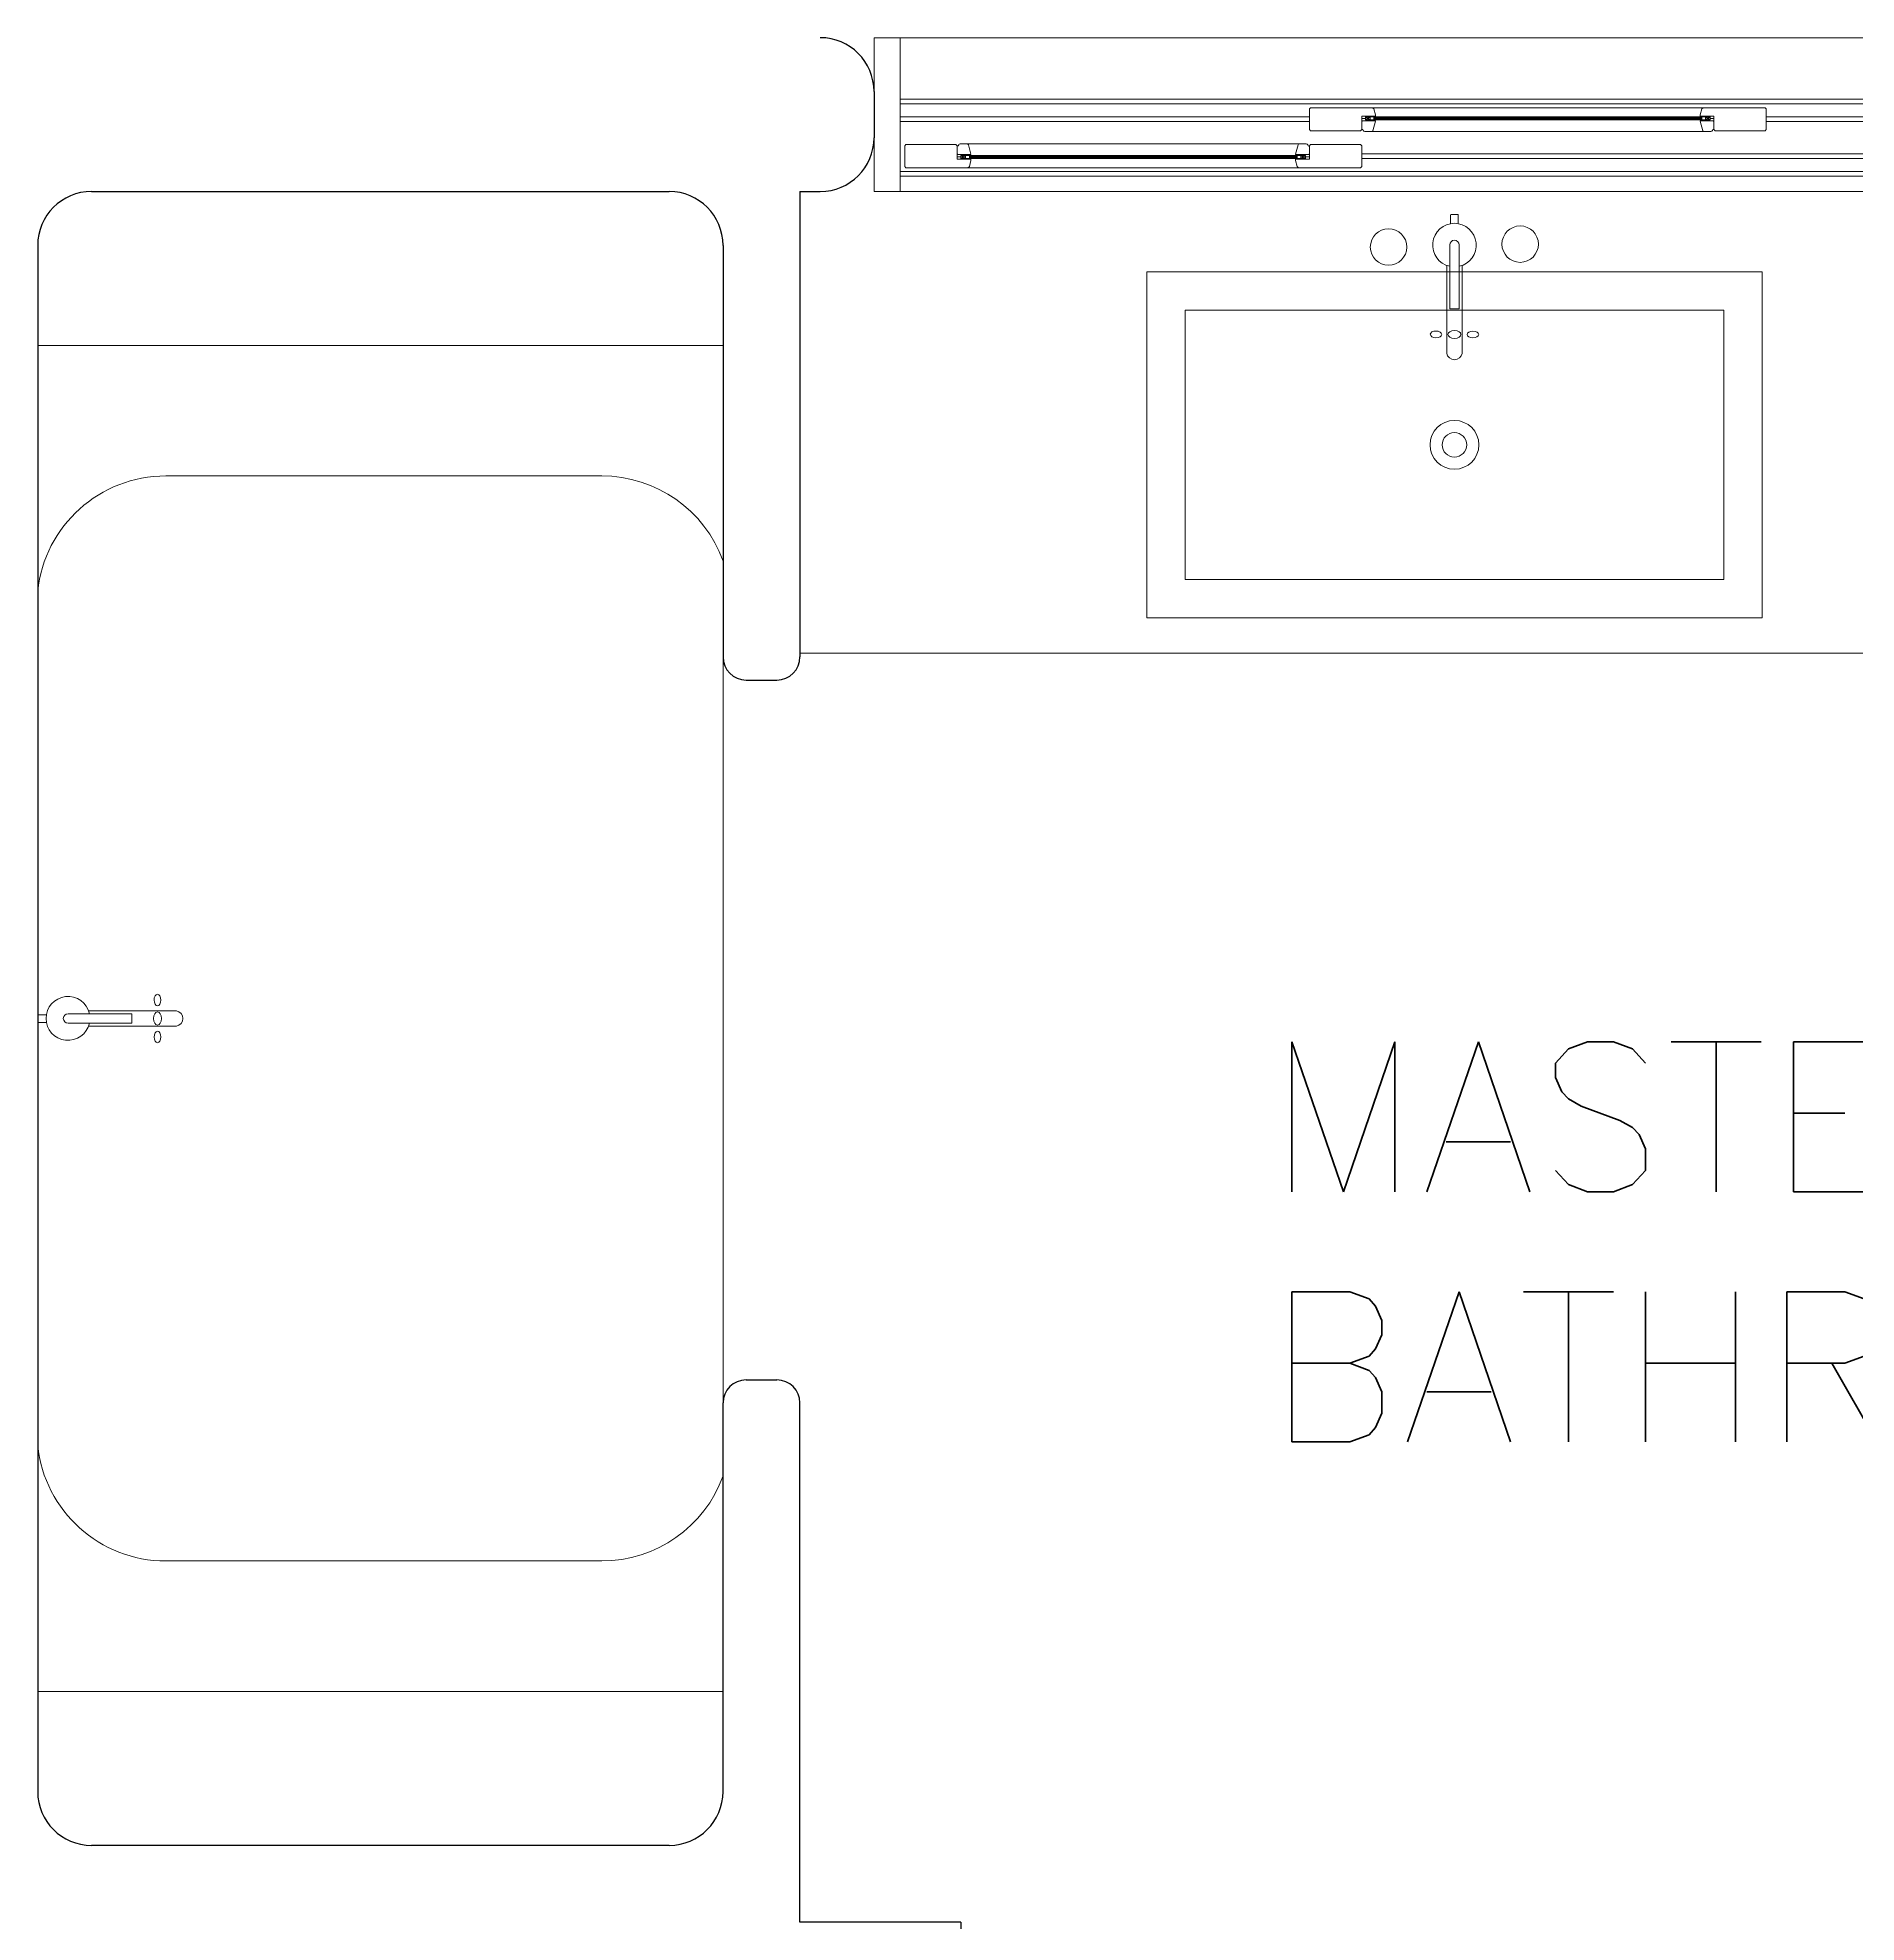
# Model space of a CAD drawing. Header units: metres. Extents: x -44 to 358, y -246 to 48.
# Drawn here: x 83.114 to 85.478, y -96.564 to -94.114 of the extents above; entities that cross this region are included whole.
import ezdxf

# ---------------------------------------------------------------- set-up
doc = ezdxf.new("R2010")
doc.units = ezdxf.units.M
doc.header["$LTSCALE"] = 0.3
doc.layers.add('1', color=1, linetype='Continuous')
doc.layers.add('TEXTOS', color=4, linetype='Continuous')
for name, color, linetype, lineweight in [('A-DOOR', 7, 'Continuous', 5), ('A-WALL', 7, 'Continuous', 30), ('baños', 141, 'Continuous', 0), ('cristales', 131, 'Continuous', 0)]:
    doc.layers.add(name, color=color, linetype=linetype, lineweight=lineweight)

# ---------------------------------------------------------------- blocks, each defined once
blk = doc.blocks.new('A$Cf9d9fc6c')
at = {"layer": 'A-DOOR'}
for p, q in [((0, 0.2), (2.65, 0.2)), ((0, 0), (0, 0.2)), ((0.034, 0.2), (0.034, 0)), ((0.034, 0.12), (2.616, 0.12)), ((0.566, 0.1075), (0.5675, 0.109)), ((0.566, 0.0805), (0.566, 0.1075)), ((0.5675, 0.109), (0.6481, 0.109)), ((0.6515, 0.098), (0.634, 0.098)), ((0.634, 0.098), (0.634, 0.0805)), ((0.6481, 0.109), (0.65, 0.1075)), ((1.0779, 0.109), (0.6481, 0.109)), ((0.65, 0.1075), (0.652, 0.0995)), ((0.652, 0.0985), (0.6515, 0.098)), ((0.652, 0.0995), (0.652, 0.0985)), ((1.076, 0.1075), (1.074, 0.0995)), ((1.074, 0.0995), (1.074, 0.0985)), ((1.074, 0.0985), (1.0745, 0.098)), ((1.0745, 0.098), (1.092, 0.098)), ((1.0779, 0.109), (1.076, 0.1075)), ((1.1585, 0.109), (1.0779, 0.109)), ((1.092, 0.098), (1.092, 0.0805)), ((1.16, 0.1075), (1.1585, 0.109)), ((1.16, 0.0805), (1.16, 0.1075)), ((0.5675, 0.079), (0.566, 0.0805)), ((0.6325, 0.079), (0.5675, 0.079)), ((0.634, 0.0805), (0.6325, 0.079)), ((0.634, 0.095), (0.639, 0.095)), ((0.634, 0.095), (0.639, 0.095)), ((0.639, 0.097), (0.645, 0.093)), ((0.639, 0.093), (0.645, 0.097)), ((0.6472, 0.078), (1.0788, 0.078)), ((1.087, 0.097), (1.081, 0.093)), ((1.087, 0.093), (1.081, 0.097)), ((1.092, 0.095), (1.087, 0.095)), ((1.092, 0.095), (1.087, 0.095)), ((1.092, 0.0805), (1.0935, 0.079)), ((1.0935, 0.079), (1.1585, 0.079)), ((1.1585, 0.079), (1.16, 0.0805)), ((0.0415, 0.061), (0.04, 0.0595)), ((0.04, 0.0595), (0.04, 0.0325)), ((0.1065, 0.061), (0.0415, 0.061)), ((0.108, 0.0595), (0.1065, 0.061)), ((0.108, 0.042), (0.108, 0.0595)), ((0.5528, 0.062), (0.1212, 0.062)), ((0.566, 0.0595), (0.5675, 0.061)), ((0.566, 0.042), (0.566, 0.0595)), ((0.5675, 0.061), (0.6325, 0.061)), ((0.634, 0.0595), (0.6325, 0.061)), ((0.634, 0.0595), (0.634, 0.0325)), ((0.04, 0.0325), (0.0415, 0.031)), ((0.0415, 0.031), (0.1221, 0.031)), ((0.108, 0.045), (0.113, 0.045)), ((0.108, 0.045), (0.113, 0.045)), ((0.1255, 0.042), (0.108, 0.042)), ((0.113, 0.043), (0.119, 0.047)), ((0.113, 0.047), (0.119, 0.043)), ((0.1221, 0.031), (0.124, 0.0325)), ((0.1221, 0.031), (0.5519, 0.031)), ((0.124, 0.0325), (0.126, 0.0405)), ((0.126, 0.0415), (0.1255, 0.042)), ((0.126, 0.0405), (0.126, 0.0415)), ((0.548, 0.0415), (0.5485, 0.042)), ((0.548, 0.0405), (0.548, 0.0415)), ((0.55, 0.0325), (0.548, 0.0405)), ((0.5485, 0.042), (0.566, 0.042)), ((0.5519, 0.031), (0.55, 0.0325)), ((0.6325, 0.031), (0.5519, 0.031)), ((0.561, 0.043), (0.555, 0.047)), ((0.561, 0.047), (0.555, 0.043)), ((0.566, 0.045), (0.561, 0.045)), ((0.566, 0.045), (0.561, 0.045)), ((0.634, 0.0325), (0.6325, 0.031)), ((0.034, 0.02), (2.616, 0.02)), ((0, 0), (2.65, 0))]:
    blk.add_line(p, q, dxfattribs=at)
at = {"layer": 'A-DOOR', "color": 8}
for p, q in [((0.034, 0.114), (2.616, 0.114)), ((0.566, 0.097), (0.034, 0.097)), ((0.566, 0.091), (0.034, 0.091)), ((1.16, 0.097), (1.49, 0.097)), ((1.16, 0.091), (1.49, 0.091)), ((0.034, 0.026), (2.616, 0.026)), ((2.016, 0.049), (0.634, 0.049)), ((2.016, 0.043), (0.634, 0.043))]:
    blk.add_line(p, q, dxfattribs=at)
at = {"layer": 'A-DOOR'}
for points in [[(0.6515, 0.098), (0.6395, 0.098), (0.6395, 0.097), (0.6515, 0.097)], [(1.0745, 0.098), (1.0865, 0.098), (1.0865, 0.097), (1.0745, 0.097)], [(0.634, 0.095), (0.639, 0.095), (0.639, 0.095), (0.634, 0.095)], [(1.087, 0.097), (0.639, 0.097), (0.639, 0.093), (1.087, 0.093)], [(0.639, 0.097), (0.645, 0.097), (0.645, 0.093), (0.639, 0.093)], [(0.6515, 0.093), (0.6395, 0.093), (0.6395, 0.092), (0.6515, 0.092)], [(0.645, 0.097), (0.65, 0.097), (0.65, 0.093), (0.645, 0.093)], [(1.0745, 0.093), (1.0865, 0.093), (1.0865, 0.092), (1.0745, 0.092)], [(1.081, 0.097), (1.076, 0.097), (1.076, 0.093), (1.081, 0.093)], [(1.087, 0.097), (1.081, 0.097), (1.081, 0.093), (1.087, 0.093)], [(1.092, 0.095), (1.087, 0.095), (1.087, 0.095), (1.092, 0.095)], [(0.108, 0.045), (0.113, 0.045), (0.113, 0.045), (0.108, 0.045)], [(0.113, 0.043), (0.119, 0.043), (0.119, 0.047), (0.113, 0.047)], [(0.113, 0.043), (0.561, 0.043), (0.561, 0.047), (0.113, 0.047)], [(0.1255, 0.047), (0.1135, 0.047), (0.1135, 0.048), (0.1255, 0.048)], [(0.1255, 0.042), (0.1135, 0.042), (0.1135, 0.043), (0.1255, 0.043)], [(0.119, 0.043), (0.124, 0.043), (0.124, 0.047), (0.119, 0.047)], [(0.5485, 0.047), (0.5605, 0.047), (0.5605, 0.048), (0.5485, 0.048)], [(0.5485, 0.042), (0.5605, 0.042), (0.5605, 0.043), (0.5485, 0.043)], [(0.555, 0.043), (0.55, 0.043), (0.55, 0.047), (0.555, 0.047)], [(0.561, 0.043), (0.555, 0.043), (0.555, 0.047), (0.561, 0.047)], [(0.566, 0.045), (0.561, 0.045), (0.561, 0.045), (0.566, 0.045)]]:
    blk.add_lwpolyline(points, close=True, dxfattribs=at)
for points in [[(0.6361, 0.0795, 0.341999), (0.6342, 0.081), (0.634, 0.0813), (0.634, 0.091), (0.635, 0.092), (0.652, 0.092), (0.652, 0.0915), (0.6487, 0.0791, -0.339454), (0.6472, 0.078), (0.6381, 0.078, -0.341999)], [(1.0899, 0.0795, -0.341999), (1.0918, 0.081), (1.092, 0.0813), (1.092, 0.091), (1.091, 0.092), (1.074, 0.092), (1.074, 0.0915), (1.0773, 0.0791, 0.339454), (1.0788, 0.078), (1.0879, 0.078, 0.341999)], [(0.1101, 0.0605, -0.341999), (0.1082, 0.059), (0.108, 0.0587), (0.108, 0.049), (0.109, 0.048), (0.126, 0.048), (0.126, 0.0485), (0.1227, 0.0609, 0.339454), (0.1212, 0.062), (0.1121, 0.062, 0.341999)], [(0.5639, 0.0605, 0.341999), (0.5658, 0.059), (0.566, 0.0587), (0.566, 0.049), (0.565, 0.048), (0.548, 0.048), (0.548, 0.0485), (0.5513, 0.0609, -0.339454), (0.5528, 0.062), (0.5619, 0.062, -0.341999)]]:
    blk.add_lwpolyline(points, format="xyb", close=True, dxfattribs=at)
at = {"layer": 'A-DOOR', "color": 7}
for points in [[(1.087, 0.093), (0.639, 0.093), (0.639, 0.097), (1.087, 0.097)], [(0.113, 0.047), (0.561, 0.047), (0.561, 0.043), (0.113, 0.043)]]:
    blk.add_lwpolyline(points, close=True, dxfattribs=at)
at = {"layer": 'cristales', "const_width": 0.004}
for points in [[(1.076, 0.095), (0.65, 0.095)], [(0.124, 0.045), (0.55, 0.045)]]:
    blk.add_lwpolyline(points, dxfattribs=at)
blk = doc.blocks.new('A$C8d867532')
at = {"layer": 'baños', "linetype": 'Continuous'}
blk.add_line((0.0395, 0.4062, 0), (0.1223, 0.4062, 0.0004), dxfattribs=at)
at = {"layer": 'baños'}
for points in [[(0.0743, 0.8), (0.5243, 0.8), (0.5243, 0), (0.0743, 0)], [(0.1243, 0.75), (0.4743, 0.75), (0.4743, 0.05), (0.1243, 0.05)]]:
    blk.add_lwpolyline(points, close=True, dxfattribs=at)
at = {"layer": 'baños', "linetype": 'Continuous'}
blk.add_lwpolyline([(0.0672, 0.3939, -9.082434), (0.0672, 0.4062)], format="xyb", dxfattribs=at)
for points, elevation in [([(0.0114, 0.405), (0.0005, 0.405), (0, 0.4043), (0, 0.3957)], 0), ([(0, 0.3957), (0.0005, 0.395), (0.0114, 0.395)], 0), ([(0.1223, 0.4062), (0.1223, 0.3939)], 0.0004)]:
    blk.add_lwpolyline(points, dxfattribs=dict(at, elevation=elevation))
at = {"layer": 'baños', "linetype": 'Continuous', "elevation": 0}
for points in [[(0.0333, 0.4, -0.385153), (0.0395, 0.4062), (0.0395, 0.4062)], [(0.0333, 0.4, 0.385153), (0.0395, 0.3939), (0.0395, 0.3939)], [(0.0661, 0.4101), (0.1804, 0.4101, -0.363105), (0.1887, 0.4, -0.363105), (0.1804, 0.39), (0.0661, 0.39)]]:
    blk.add_lwpolyline(points, format="xyb", dxfattribs=at)
at = {"layer": 'baños', "linetype": 'Continuous', "extrusion": (1.31781e-06, -1, -8.43443e-26), "elevation": -0.3939}
blk.add_lwpolyline([(0.1223, 0.0004), (0.0395, 0)], close=True, dxfattribs=at)
at = {"layer": 'baños', "linetype": 'Continuous'}
for centre, radius in [((0.0422, 0.4857), 0.0237), ((0.2993, 0.4), 0.0317), ((0.2993, 0.4), 0.0159), ((0.0384, 0.3146), 0.0237)]:
    blk.add_circle(centre, radius, dxfattribs=at)
at = {"layer": 'baños', "linetype": 'Continuous', "extrusion": (3.61622e-27, 8.43443e-26, -1)}
for centre, major_axis, ratio in [((0.1557, 0.424), (0.00005, -0.0075), 0.581577), ((0.1558, 0.4), (0, -0.0085), 0.599546), ((0.1558, 0.376), (0.00005, -0.0075), 0.581577)]:
    blk.add_ellipse(centre, major_axis=major_axis, ratio=ratio, dxfattribs=at)
at = {"layer": 'baños', "linetype": 'Continuous', "flags": 8}
for tag, p in [('TRADENAME', (0.1887, 0.4, 0)), ('MODELNUMBER', (0.1887, 0.4, 0)), ('MATERIAL', (0.1888, 0.4, 0)), ('PRODUCT', (0.1888, 0.4, 0))]:
    blk.add_attdef(tag, p, '', height=0.0000254, rotation=270.0001, dxfattribs=at)
at = {"layer": 'baños', "linetype": 'Continuous'}
for tag, p in [('MATERIAL', (0.299, 0.3999)), ('PRODUCT', (0.299, 0.3999)), ('TRADENAME', (0.2991, 0.3999)), ('MODELNUMBER', (0.2991, 0.3999))]:
    blk.add_attdef(tag, p, '', height=0.0000254, rotation=90.0001, dxfattribs=at)
blk = doc.blocks.new('A$Ca68d0485')
at = {"layer": 'baños', "linetype": 'Continuous'}
blk.add_line((0.0395, 0.0378, 0.0001), (0.1223, 0.0378, 0.0004), dxfattribs=at)
for points, elevation in [([(0.0672, 0.0254, -9.082434), (0.0672, 0.0378)], 0), ([(0.0333, 0.0316, -0.385153), (0.0395, 0.0378), (0.0395, 0.0378)], 0.0001), ([(0.0333, 0.0316, 0.385153), (0.0395, 0.0254), (0.0395, 0.0254)], 0.0001), ([(0.0661, 0.0416), (0.1804, 0.0416, -0.363105), (0.1887, 0.0316, -0.363105), (0.1804, 0.0216), (0.0661, 0.0216)], 0)]:
    blk.add_lwpolyline(points, format="xyb", dxfattribs=dict(at, elevation=elevation))
for points in [[(0.0114, 0.0365), (0.0005, 0.0365), (0, 0.0359), (0, 0.0272)], [(0, 0.0272), (0.0005, 0.0265), (0.0114, 0.0265)]]:
    blk.add_lwpolyline(points, dxfattribs=at)
at = {"layer": 'baños', "linetype": 'Continuous', "extrusion": (1.31781e-06, -1, -8.43443e-26), "elevation": -0.0254}
blk.add_lwpolyline([(0.1223, 0.0004), (0.0395, 0.0001)], close=True, dxfattribs=at)
at = {"layer": 'baños', "linetype": 'Continuous', "elevation": 0.0004}
blk.add_lwpolyline([(0.1223, 0.0378), (0.1223, 0.0254)], dxfattribs=at)
at = {"layer": 'baños', "linetype": 'Continuous', "extrusion": (3.61622e-27, 8.43443e-26, -1)}
for centre, major_axis, ratio in [((0.1557, 0.0555, 0), (0.00005, -0.0075), 0.581577), ((0.1558, 0.0315, 0), (0, -0.0085), 0.599546), ((0.1558, 0.0075, 0), (0.00005, -0.0075), 0.581577)]:
    blk.add_ellipse(centre, major_axis=major_axis, ratio=ratio, dxfattribs=at)
at = {"layer": 'baños', "linetype": 'Continuous', "flags": 8}
for tag, p in [('TRADENAME', (0.1887, 0.0316, 0)), ('MODELNUMBER', (0.1887, 0.0316, 0)), ('MATERIAL', (0.1888, 0.0316, 0)), ('PRODUCT', (0.1888, 0.0316, 0))]:
    blk.add_attdef(tag, p, '', height=0.0000254, rotation=270.0001, dxfattribs=at)
blk = doc.blocks.new('PL MUEBLES 2N NASAS 09')
at = {"layer": 'A-WALL', "color": 2}
for p, q in [((216.2497, 57.4353), (216.2497, 57.3753)), ((215.2324, 57.3053), (215.9834, 57.3053)), ((216.1534, 57.3053), (216.1797, 57.3053)), ((216.1534, 57.3053), (216.1534, 56.7002)), ((215.1624, 57.2353), (215.1624, 55.2253)), ((216.0534, 57.2353), (216.0534, 56.7002)), ((216.0834, 56.6702), (216.1234, 56.6702)), ((216.0834, 55.7604), (216.1234, 55.7604)), ((216.0534, 55.2253), (216.0534, 55.7304)), ((216.1534, 55.0553), (216.1534, 55.7304)), ((215.9834, 55.1553), (215.2324, 55.1553)), ((216.3624, 55.0553), (216.1534, 55.0553)), ((216.3624, 55.0553), (216.3624, 54.9553))]:
    blk.add_line(p, q, dxfattribs=at)
for centre, radius, start, end in [((216.1797, 57.4353), 0.07, 0, 90), ((216.1797, 57.3753), 0.07, 270, 0), ((215.2324, 57.2353), 0.07, 90, 180), ((215.9834, 57.2353), 0.07, 0, 90), ((216.0834, 56.7002), 0.03, 180, 270), ((216.1234, 56.7002), 0.03, 270, 0), ((216.0834, 55.7304), 0.03, 90, 180), ((216.1234, 55.7304), 0.03, 0, 90), ((215.2324, 55.2253), 0.07, 180, 270), ((215.9834, 55.2253), 0.07, 270, 0)]:
    blk.add_arc(centre, radius, start, end, dxfattribs=at)
at = {"layer": 'baños', "color": 2}
for p, q in [((215.1624, 57.1053), (216.0534, 57.1053)), ((215.329, 56.9355), (215.8959, 56.9355)), ((216.0534, 56.7002), (216.0534, 55.7304)), ((218.8352, 56.7053), (216.1534, 56.7053)), ((215.329, 55.525), (215.8959, 55.525)), ((215.1624, 55.3553), (216.0534, 55.3553))]:
    blk.add_line(p, q, dxfattribs=at)
for centre, start, end in [((215.329, 56.7681), 90, 174.0288), ((215.8959, 56.7681), 19.8409, 90), ((215.329, 55.6925), 185.9712, 270), ((215.8959, 55.6925), 270, 340.1591)]:
    blk.add_arc(centre, 0.1675, start, end, dxfattribs=at)
at = {"color": 2}
blk.add_blockref('A$Ca68d0485', (215.1624, 56.1987), dxfattribs=at).add_auto_attribs({'MATERIAL': 'BRASS', 'PRODUCT': 'FAUCETS', 'TRADENAME': 'PURIST', 'MODELNUMBER': 'K-14404-4A'})
at = {"layer": '1', "color": 2}
ref = blk.add_blockref('A$C8d867532', (217.4043, 57.2753, 0), dxfattribs=dict(at, xscale=-1, rotation=90))
ref.add_attrib('MATERIAL', 'VITREOUS CHINA', (217.0044, 56.9763, 0), dxfattribs={"layer": 'baños', "linetype": 'Continuous', "height": 0.0000254, "rotation": 179.9999})
ref.add_attrib('PRODUCT', 'BATHROOM SINK', (217.0044, 56.9763, 0), dxfattribs={"layer": 'baños', "linetype": 'Continuous', "height": 0.0000254, "rotation": 179.9999})
ref.add_attrib('TRADENAME', 'VOX', (217.0044, 56.9762, 0), dxfattribs={"layer": 'baños', "linetype": 'Continuous', "height": 0.0000254, "rotation": 179.9999})
ref.add_attrib('MODELNUMBER', 'K-5373', (217.0044, 56.9762, 0), dxfattribs={"layer": 'baños', "linetype": 'Continuous', "height": 0.0000254, "rotation": 179.9999})
ref.add_attrib('MATERIAL', 'BRASS', (217.0043, 57.0865, 0), dxfattribs={"layer": 'baños', "linetype": 'Continuous', "height": 0.0000254, "rotation": 359.9999})
ref.add_attrib('PRODUCT', 'FAUCETS', (217.0043, 57.0865, 0), dxfattribs={"layer": 'baños', "linetype": 'Continuous', "height": 0.0000254, "rotation": 359.9999})
ref.add_attrib('TRADENAME', 'PURIST', (217.0043, 57.0865, 0), dxfattribs={"layer": 'baños', "linetype": 'Continuous', "height": 0.0000254, "rotation": 359.9999})
ref.add_attrib('MODELNUMBER', 'K-14404-4A', (217.0043, 57.0866, 0), dxfattribs={"layer": 'baños', "linetype": 'Continuous', "height": 0.0000254, "rotation": 359.9999})
at = {"layer": 'baños', "color": 2}
blk.add_blockref('A$Cf9d9fc6c', (216.2497, 57.3053), dxfattribs=at)
at = {"layer": 'TEXTOS', "color": 2, "insert": (216.7596, 55.6799), "char_height": 0.195, "width": 1.854973, "attachment_point": 7}
blk.add_mtext('{\\Fromans|c0;MASTER BATHROOM 1}', dxfattribs=at)

msp = doc.modelspace()

# ---------------------------------------------------------------- block references
msp.add_blockref('PL MUEBLES 2N NASAS 09', (-132.0484004, -151.6197483))

doc.saveas('drawing.dxf')
